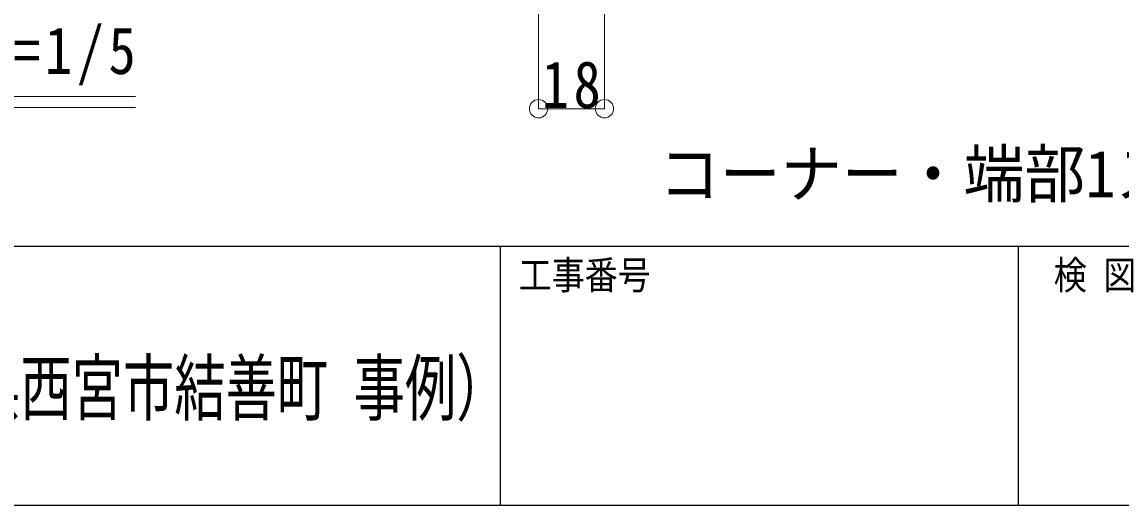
# Model space of a CAD drawing. Units: millimetres at full size, sheet at 1:5. Extents: x -1050 to 1050, y -742 to 742.
# Drawn here: x 398 to 698, y -707.5 to -575.6 of the extents above; entities that cross this region are included whole.
import ezdxf
from ezdxf.enums import TextEntityAlignment as Align

# ---------------------------------------------------------------- set-up
doc = ezdxf.new("R2010")
doc.units = ezdxf.units.MM
doc.header["$LTSCALE"] = 5
doc.layers.add('0-3_寸法', color=54, linetype='Continuous', lineweight=20)
doc.layers.add('0-9_文字', color=3, linetype='Continuous', lineweight=20)
doc.layers.add('1-5_図枠1_1', color=7, linetype='Continuous')
doc.styles.add('ＭＳ ゴシック', font='')
doc.styles.add('ＭＳ 明朝', font='')
doc.styles.get('ＭＳ ゴシック').set_extended_font_data('MS Gothic')
doc.styles.get('ＭＳ 明朝').set_extended_font_data('MS Mincho')

# ---------------------------------------------------------------- blocks, each defined once
blk = doc.blocks.new('dimension_origin')
at = {"color": 0, "linetype": 'Continuous', "lineweight": -2}
blk.add_circle((0, 0), 1.25, dxfattribs=at)

msp = doc.modelspace()

# ---------------------------------------------------------------- linework, layer by layer
at = {"layer": '0-3_寸法'}
for p, q in [((539.02, -599.293), (539.02, -545.172)), ((557.02, -599.293), (557.02, -545.172)), ((539.02, -599.293), (557.02, -599.293))]:
    msp.add_line(p, q, dxfattribs=at)
at = {"layer": '0-9_文字'}
for p, q in [((429.008, -595.939), (309.255, -595.939)), ((429.008, -598.939), (309.255, -598.939))]:
    msp.add_line(p, q, dxfattribs=at)
at = {"layer": '1-5_図枠1_1'}
for p, q in [((-990, -636.793), (990, -636.793)), ((528.535, -636.793), (528.535, -707.5)), ((669.949, -636.793), (669.949, -707.5))]:
    msp.add_line(p, q, dxfattribs=at)
msp.add_lwpolyline([(-990, 682.5), (-990, -707.5), (990, -707.5)], dxfattribs=at)

# ---------------------------------------------------------------- block references
at = {"layer": '0-3_寸法', "xscale": 2, "yscale": 2, "rotation": 180}
msp.add_blockref('dimension_origin', (539.02, -599.293), dxfattribs=at)
at = {"layer": '0-3_寸法', "xscale": 2, "yscale": 2}
msp.add_blockref('dimension_origin', (557.02, -599.293), dxfattribs=at)

# ---------------------------------------------------------------- texts
at = {"layer": '0-3_寸法', "insert": (539.895, -599.293), "char_height": 12.83, "attachment_point": 7, "style": 'ＭＳ ゴシック'}
msp.add_mtext('\\T1.17;\\W0.85;18', dxfattribs=at)
at = {"layer": '0-9_文字', "style": 'ＭＳ ゴシック', "width": 0.95}
msp.add_text('コーナー・端部1スパンのみ押縁は外部側になります', height=12.83, dxfattribs=at).set_placement((571.879, -627.332), align=Align.BOTTOM_LEFT)
at = {"layer": '0-9_文字', "insert": (386.925, -592.939), "char_height": 12.83, "attachment_point": 7, "style": 'ＭＳ ゴシック'}
msp.add_mtext('\\T1.17;\\W0.85;S=1/5', dxfattribs=at)
at = {"layer": '1-5_図枠1_1'}
for s, height, style, width, p in [('工事番号', 7.776, 'ＭＳ 明朝', 0.85, (533.585, -650.934)), ('検 図', 7.776, 'ＭＳ 明朝', 0.85, (679.663, -650.934)), ('NT120 横格子+スラットビュー （兵庫県西宮市結善町 事例）', 14.66, 'ＭＳ ゴシック', 0.7, (145.79, -687.248))]:
    msp.add_text(s, height=height, dxfattribs=dict(at, style=style, width=width)).set_placement(p, align=Align.BOTTOM_LEFT)

doc.saveas('drawing.dxf')
